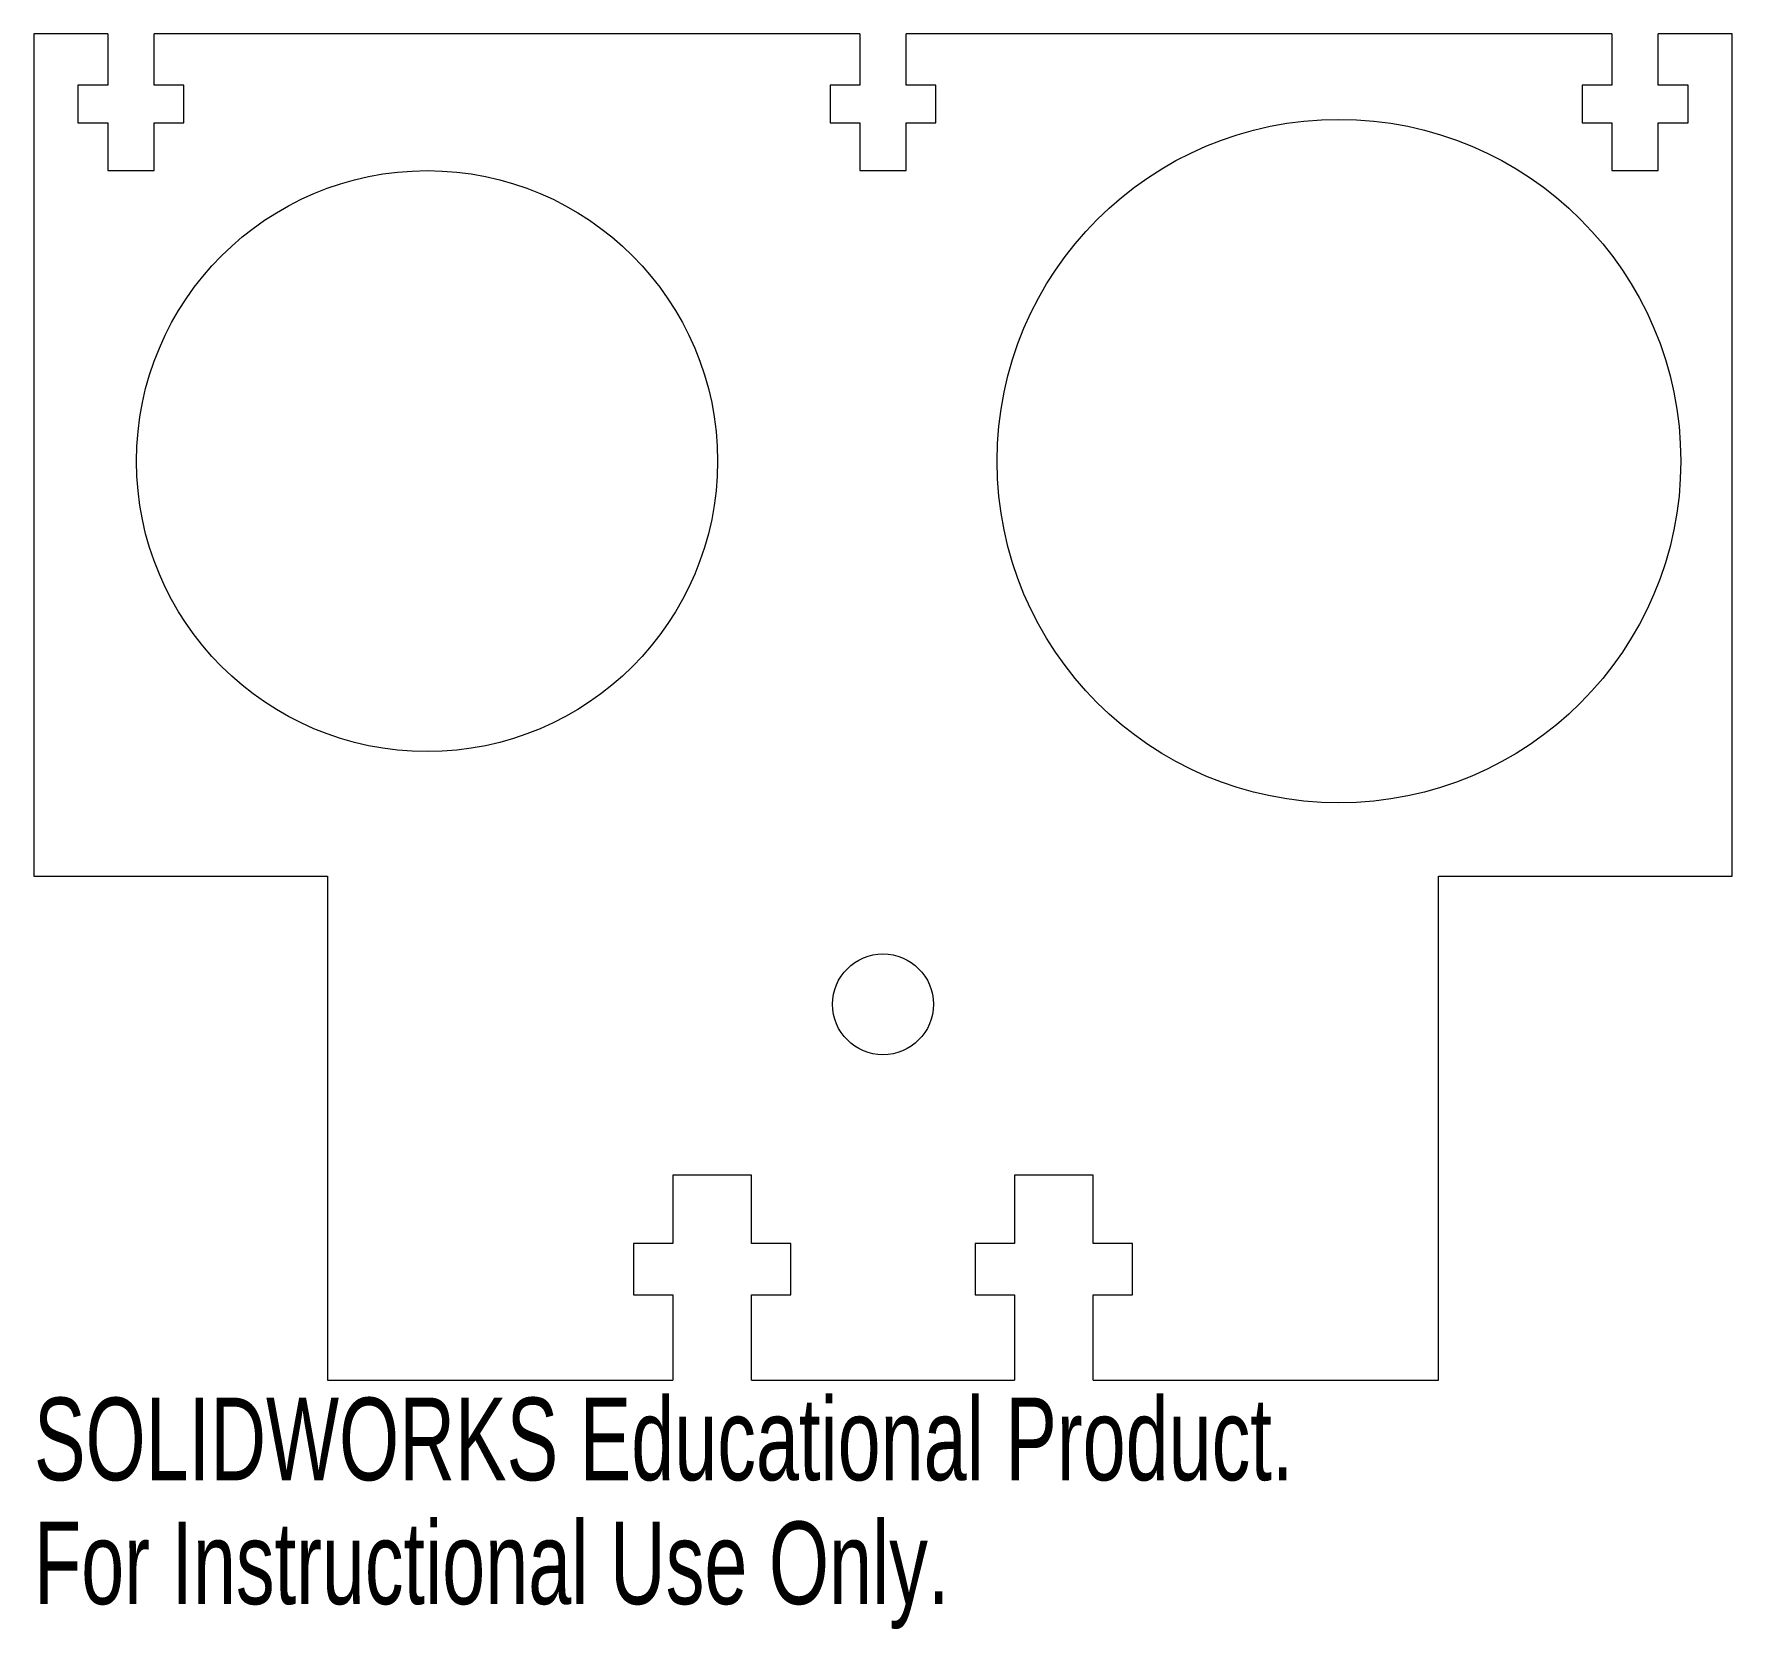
# Model space of a CAD drawing. Header units: millimetres. Extents: x -49.7 to 49.7, y -36.6 to 56.8.
import ezdxf

# ---------------------------------------------------------------- set-up
doc = ezdxf.new("R2010")
doc.units = ezdxf.units.MM
doc.styles.add('SLDTEXTSTYLE0', font='TXT', dxfattribs={"width": 0.7})

msp = doc.modelspace()

# ---------------------------------------------------------------- linework, layer by layer
at = {"color": 7, "linetype": 'Continuous', "lineweight": 15}
for p, q in [((-45.35, 56.791), (-49.676, 56.791)), ((-49.676, 56.791), (-49.676, 7.5)), ((-45.35, 56.791), (-45.35, 53.791)), ((-1.35, 56.791), (-42.65, 56.791)), ((-42.65, 53.791), (-42.65, 56.791)), ((-1.35, 56.791), (-1.35, 53.791)), ((42.65, 56.791), (1.35, 56.791)), ((1.35, 53.791), (1.35, 56.791)), ((42.65, 56.791), (42.65, 53.791)), ((49.676, 56.791), (45.35, 56.791)), ((45.35, 53.791), (45.35, 56.791)), ((49.676, 7.5), (49.676, 56.791)), ((-47.1, 53.791), (-47.1, 51.591)), ((-45.35, 53.791), (-47.1, 53.791)), ((-40.9, 53.791), (-42.65, 53.791)), ((-40.9, 51.591), (-40.9, 53.791)), ((-3.1, 53.791), (-3.1, 51.591)), ((-1.35, 53.791), (-3.1, 53.791)), ((3.1, 53.791), (1.35, 53.791)), ((3.1, 51.591), (3.1, 53.791)), ((40.9, 53.791), (40.9, 51.591)), ((42.65, 53.791), (40.9, 53.791)), ((47.1, 53.791), (45.35, 53.791)), ((47.1, 51.591), (47.1, 53.791)), ((-47.1, 51.591), (-45.35, 51.591)), ((-45.35, 51.591), (-45.35, 48.791)), ((-42.65, 51.591), (-40.9, 51.591)), ((-42.65, 48.791), (-42.65, 51.591)), ((-3.1, 51.591), (-1.35, 51.591)), ((-1.35, 51.591), (-1.35, 48.791)), ((1.35, 51.591), (3.1, 51.591)), ((1.35, 48.791), (1.35, 51.591)), ((40.9, 51.591), (42.65, 51.591)), ((42.65, 51.591), (42.65, 48.791)), ((45.35, 51.591), (47.1, 51.591)), ((45.35, 48.791), (45.35, 51.591)), ((-45.35, 48.791), (-42.65, 48.791)), ((-1.35, 48.791), (1.35, 48.791)), ((42.65, 48.791), (45.35, 48.791)), ((-49.676, 7.5), (-32.5, 7.5)), ((-32.5, 7.5), (-32.5, -22)), ((32.5, -22), (32.5, 7.5)), ((32.5, 7.5), (49.676, 7.5)), ((-12.3, -10), (-12.3, -14)), ((-7.7, -10), (-12.3, -10)), ((-7.7, -14), (-7.7, -10)), ((7.7, -10), (7.7, -14)), ((12.3, -10), (7.7, -10)), ((12.3, -14), (12.3, -10)), ((-14.6, -14), (-14.6, -17)), ((-12.3, -14), (-14.6, -14)), ((-5.4, -14), (-7.7, -14)), ((-5.4, -17), (-5.4, -14)), ((5.4, -14), (5.4, -17)), ((7.7, -14), (5.4, -14)), ((14.6, -14), (12.3, -14)), ((14.6, -17), (14.6, -14)), ((-14.6, -17), (-12.3, -17)), ((-12.3, -17), (-12.3, -22)), ((-7.7, -17), (-5.4, -17)), ((-7.7, -22), (-7.7, -17)), ((5.4, -17), (7.7, -17)), ((7.7, -17), (7.7, -22)), ((12.3, -17), (14.6, -17)), ((12.3, -22), (12.3, -17)), ((-32.5, -22), (-12.3, -22)), ((-7.7, -22), (7.7, -22)), ((12.3, -22), (32.5, -22))]:
    msp.add_line(p, q, dxfattribs=at)
for centre, radius in [((26.676, 31.791), 20), ((-26.676, 31.791), 17), ((0, 0), 2.95)]:
    msp.add_circle(centre, radius, dxfattribs=at)

# ---------------------------------------------------------------- texts
at = {"color": 7, "linetype": 'Continuous', "char_height": 4.83362, "attachment_point": 1, "style": 'SLDTEXTSTYLE0'}
for s, insert in [('SOLIDWORKS Educational Product.', (-49.676, -23.02)), ('For Instructional Use Only.', (-49.676, -30.27))]:
    msp.add_mtext(s, dxfattribs=dict(at, insert=insert))

doc.saveas('drawing.dxf')
